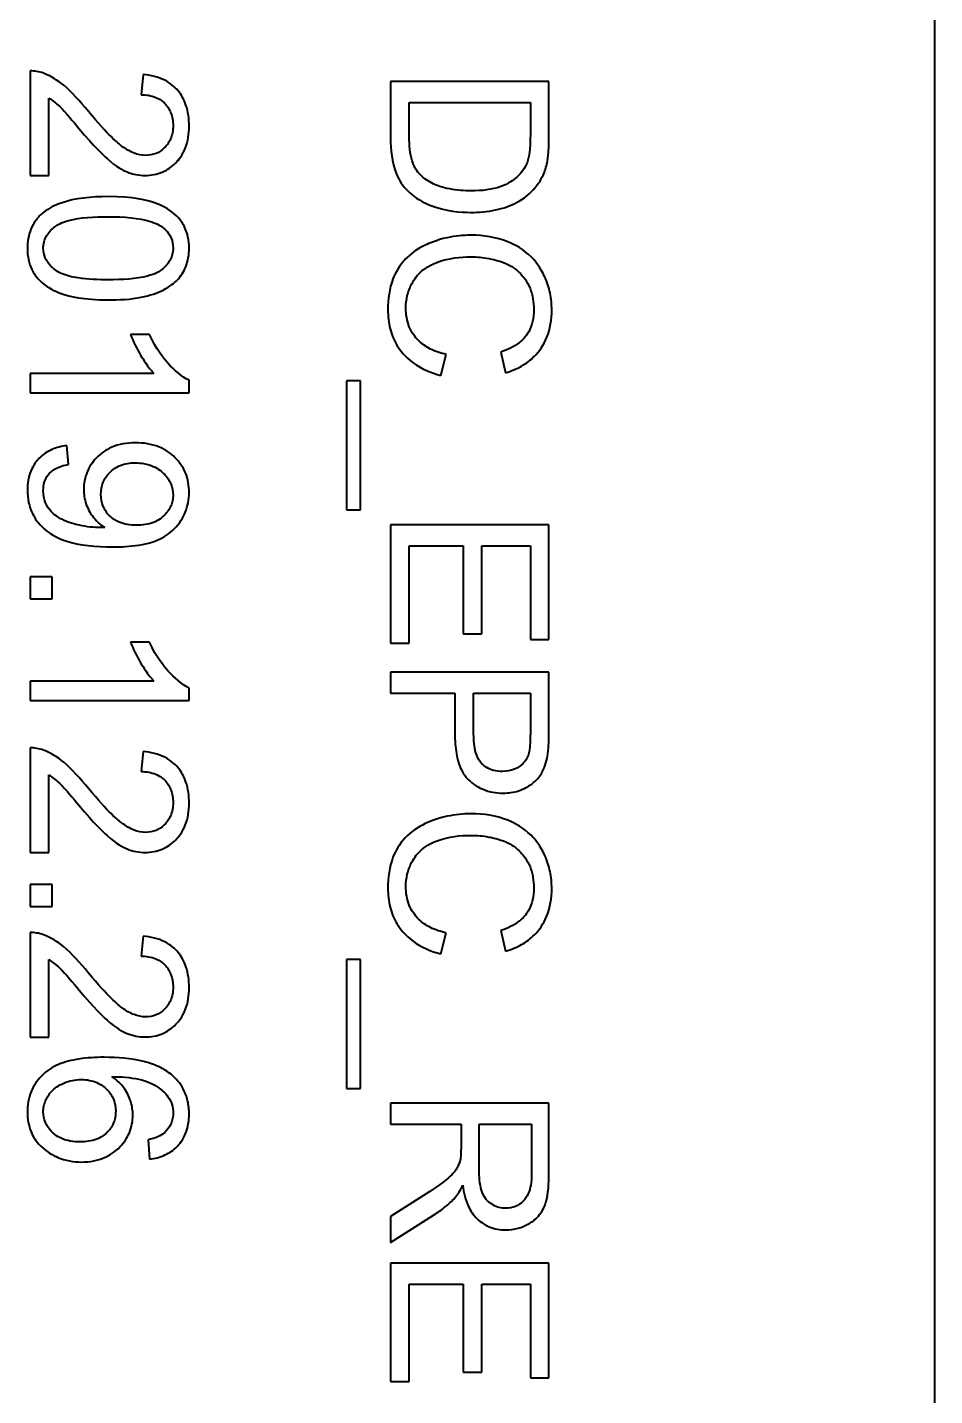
# Model space of a CAD drawing. Header units: millimetres. Extents: x 0 to 5945, y 0 to 4205.
# Drawn here: x 1736.56 to 1744.74, y 250.45 to 262.78 of the extents above; entities that cross this region are included whole.
import ezdxf

# ---------------------------------------------------------------- set-up
doc = ezdxf.new("R2010")
doc.units = ezdxf.units.MM
doc.header["$LTSCALE"] = 5
doc.layers.add('가시적인 것(ISO)', color=3, linetype='Continuous', lineweight=40)

msp = doc.modelspace()

# ---------------------------------------------------------------- linework, layer by layer
at = {"layer": '가시적인 것(ISO)'}
for p, q in [((1744.737, 219.623), (1744.737, 278.623)), ((1736.582, 262.39), (1736.582, 261.446)), ((1737.603, 262.357), (1737.585, 262.176)), ((1741.26, 262.296), (1739.832, 262.296)), ((1739.832, 262.296), (1739.832, 261.78)), ((1741.26, 261.804), (1741.26, 262.296)), ((1736.75, 261.446), (1736.75, 262.146)), ((1740, 261.802), (1740, 262.107)), ((1740, 262.107), (1741.092, 262.107)), ((1741.092, 262.107), (1741.092, 261.806)), ((1736.582, 261.446), (1736.75, 261.446)), ((1737.658, 260.014), (1737.488, 260.014)), ((1740.286, 259.645), (1740.334, 259.835)), ((1740.825, 259.856), (1740.869, 259.669)), ((1737.699, 259.663), (1736.582, 259.663)), ((1736.582, 259.663), (1736.582, 259.488)), ((1738.016, 259.488), (1738.016, 259.601)), ((1739.562, 259.596), (1739.435, 259.596)), ((1739.435, 259.596), (1739.435, 258.433)), ((1739.562, 258.433), (1739.562, 259.596)), ((1736.582, 259.488), (1738.016, 259.488)), ((1736.928, 258.843), (1736.913, 259.012)), ((1739.435, 258.433), (1739.562, 258.433)), ((1741.26, 258.298), (1739.832, 258.298)), ((1739.832, 258.298), (1739.832, 257.231)), ((1741.26, 257.264), (1741.26, 258.298)), ((1740, 257.231), (1740, 258.109)), ((1740, 258.109), (1740.486, 258.109)), ((1740.486, 258.109), (1740.486, 257.317)), ((1740.655, 257.317), (1740.655, 258.109)), ((1740.655, 258.109), (1741.092, 258.109)), ((1741.092, 258.109), (1741.092, 257.264)), ((1736.781, 257.83), (1736.582, 257.83)), ((1736.582, 257.83), (1736.582, 257.631)), ((1736.781, 257.631), (1736.781, 257.83)), ((1736.582, 257.631), (1736.781, 257.631)), ((1740.486, 257.317), (1740.655, 257.317)), ((1737.658, 257.24), (1737.488, 257.24)), ((1739.832, 257.231), (1740, 257.231)), ((1741.092, 257.264), (1741.26, 257.264)), ((1741.26, 256.971), (1739.832, 256.971)), ((1739.832, 256.971), (1739.832, 256.781)), ((1741.26, 256.432), (1741.26, 256.971)), ((1737.699, 256.889), (1736.582, 256.889)), ((1736.582, 256.889), (1736.582, 256.714)), ((1738.016, 256.714), (1738.016, 256.827)), ((1736.582, 256.714), (1738.016, 256.714)), ((1739.832, 256.781), (1740.412, 256.781)), ((1740.412, 256.781), (1740.412, 256.414)), ((1740.581, 256.781), (1741.092, 256.781)), ((1740.581, 256.412), (1740.581, 256.781)), ((1741.092, 256.781), (1741.092, 256.416)), ((1736.582, 256.287), (1736.582, 255.343)), ((1737.603, 256.254), (1737.585, 256.074)), ((1736.75, 255.343), (1736.75, 256.043)), ((1736.582, 255.343), (1736.75, 255.343)), ((1736.582, 255.056), (1736.582, 254.857)), ((1736.781, 255.056), (1736.582, 255.056)), ((1736.781, 254.857), (1736.781, 255.056)), ((1736.582, 254.857), (1736.781, 254.857)), ((1736.582, 254.623), (1736.582, 253.679)), ((1740.286, 254.43), (1740.334, 254.62)), ((1740.825, 254.64), (1740.869, 254.454)), ((1737.603, 254.59), (1737.585, 254.41)), ((1736.75, 253.679), (1736.75, 254.379)), ((1739.435, 254.381), (1739.435, 253.218)), ((1739.562, 254.381), (1739.435, 254.381)), ((1739.562, 253.218), (1739.562, 254.381)), ((1736.582, 253.679), (1736.75, 253.679)), ((1739.435, 253.218), (1739.562, 253.218)), ((1741.26, 253.084), (1739.832, 253.084)), ((1739.832, 253.084), (1739.832, 252.895)), ((1741.26, 252.451), (1741.26, 253.084)), ((1739.832, 252.895), (1740.467, 252.895)), ((1740.467, 252.895), (1740.467, 252.676)), ((1740.63, 252.895), (1741.103, 252.895)), ((1740.63, 252.489), (1740.63, 252.895)), ((1741.103, 252.895), (1741.103, 252.443)), ((1737.646, 252.753), (1737.66, 252.579)), ((1740.129, 252.252), (1739.832, 252.063)), ((1739.832, 251.827), (1740.22, 252.074)), ((1739.832, 252.063), (1739.832, 251.827)), ((1741.26, 251.641), (1739.832, 251.641)), ((1739.832, 251.641), (1739.832, 250.574)), ((1741.26, 250.607), (1741.26, 251.641)), ((1740, 250.574), (1740, 251.452)), ((1740, 251.452), (1740.486, 251.452)), ((1740.486, 251.452), (1740.486, 250.66)), ((1740.655, 250.66), (1740.655, 251.452)), ((1740.655, 251.452), (1741.092, 251.452)), ((1741.092, 251.452), (1741.092, 250.607)), ((1740.486, 250.66), (1740.655, 250.66)), ((1739.832, 250.574), (1740, 250.574)), ((1741.092, 250.607), (1741.26, 250.607))]:
    msp.add_line(p, q, dxfattribs=at)
for points, knots in [([(1736.704, 262.369), (1736.684, 262.377), (1736.664, 262.382), (1736.623, 262.389), (1736.603, 262.39), (1736.582, 262.39)], [-0.01249848, -0.01249848, -0.01249848, -0.01249848, -0.00625176, -0.00625176, 0, 0, 0, 0]), ([(1737.11, 262.024), (1737.034, 262.116), (1736.957, 262.201), (1736.831, 262.306), (1736.77, 262.344), (1736.704, 262.369)], [-0.04932017, -0.04932017, -0.04932017, -0.04932017, -0.02127745, -0.02127745, 0, 0, 0, 0]), ([(1738.016, 261.893), (1738.016, 261.957), (1738.008, 262.022), (1737.971, 262.131), (1737.947, 262.175), (1737.89, 262.242), (1737.853, 262.277), (1737.737, 262.336), (1737.67, 262.351), (1737.603, 262.357)], [-0.09874215, -0.09874215, -0.09874215, -0.09874215, -0.06562318, -0.06562318, -0.03909259, -0.03909259, -0.0201479, -0.0201479, 0, 0, 0, 0]), ([(1736.75, 262.146), (1736.785, 262.125), (1736.817, 262.099), (1736.911, 262.01), (1736.967, 261.938), (1737.025, 261.869)], [-0.03908802, -0.03908802, -0.03908802, -0.03908802, -0.02704027, -0.02704027, 0, 0, 0, 0]), ([(1737.585, 262.176), (1737.629, 262.176), (1737.674, 262.169), (1737.754, 262.136), (1737.78, 262.115), (1737.82, 262.074), (1737.837, 262.047), (1737.865, 261.979), (1737.871, 261.938), (1737.871, 261.897)], [-0.03695144, -0.03695144, -0.03695144, -0.03695144, -0.02930454, -0.02930454, -0.022146, -0.022146, -0.01224421, -0.01224421, 0, 0, 0, 0]), ([(1737.624, 261.629), (1737.588, 261.629), (1737.554, 261.636), (1737.482, 261.664), (1737.446, 261.686), (1737.372, 261.74), (1737.286, 261.811), (1737.11, 262.024)], [-0.2079713, -0.2079713, -0.2079713, -0.2079713, -0.1502648, -0.1502648, -0.0828488, -0.0828488, 0, 0, 0, 0]), ([(1737.619, 261.448), (1737.673, 261.448), (1737.725, 261.457), (1737.821, 261.497), (1737.862, 261.526), (1737.921, 261.587), (1737.956, 261.628), (1738.006, 261.756), (1738.016, 261.825), (1738.016, 261.893)], [-0.1039942, -0.1039942, -0.1039942, -0.1039942, -0.071842, -0.071842, -0.0412315, -0.0412315, -0.0205607, -0.0205607, 0, 0, 0, 0]), ([(1737.871, 261.897), (1737.871, 261.876), (1737.869, 261.854), (1737.862, 261.813), (1737.856, 261.794), (1737.838, 261.754), (1737.822, 261.724), (1737.77, 261.675), (1737.746, 261.658), (1737.688, 261.634), (1737.656, 261.629), (1737.624, 261.629)], [-0.05266389, -0.05266389, -0.05266389, -0.05266389, -0.04157296, -0.04157296, -0.03130496, -0.03130496, -0.01877111, -0.01877111, -0.00979615, -0.00979615, 0, 0, 0, 0]), ([(1737.025, 261.869), (1737.164, 261.705), (1737.236, 261.636), (1737.361, 261.523), (1737.422, 261.494), (1737.509, 261.459), (1737.563, 261.448), (1737.619, 261.448)], [-0.03349016, -0.03349016, -0.03349016, -0.03349016, -0.02807665, -0.02807665, -0.01685798, -0.01685798, 0, 0, 0, 0]), ([(1739.832, 261.78), (1739.832, 261.688), (1739.841, 261.568), (1739.91, 261.402), (1739.942, 261.354), (1740.032, 261.265), (1740.089, 261.22), (1740.329, 261.123), (1740.466, 261.115), (1740.554, 261.115)], [-0.09649249, -0.09649249, -0.09649249, -0.09649249, -0.06290322, -0.06290322, -0.04448878, -0.04448878, -0.02641318, -0.02641318, 0, 0, 0, 0]), ([(1740.101, 261.452), (1740.084, 261.468), (1740.07, 261.487), (1740.042, 261.535), (1740.032, 261.562), (1740.007, 261.639), (1740, 261.718), (1740, 261.802)], [-0.03783457, -0.03783457, -0.03783457, -0.03783457, -0.0324304, -0.0324304, -0.02512378, -0.02512378, 0, 0, 0, 0]), ([(1741.092, 261.806), (1741.092, 261.759), (1741.09, 261.708), (1741.08, 261.626), (1741.073, 261.591), (1741.062, 261.562)], [-0.02163608, -0.02163608, -0.02163608, -0.02163608, -0.00926088, -0.00926088, 0, 0, 0, 0]), ([(1741.24, 261.549), (1741.248, 261.583), (1741.252, 261.622), (1741.259, 261.705), (1741.26, 261.756), (1741.26, 261.804)], [-0.02486577, -0.02486577, -0.02486577, -0.02486577, -0.01438598, -0.01438598, 0, 0, 0, 0]), ([(1741.062, 261.562), (1741.053, 261.538), (1741.04, 261.515), (1741.009, 261.471), (1740.99, 261.451), (1740.938, 261.405), (1740.895, 261.372), (1740.747, 261.319), (1740.652, 261.309), (1740.557, 261.309)], [-0.08442678, -0.08442678, -0.08442678, -0.08442678, -0.0691487, -0.0691487, -0.05299589, -0.05299589, -0.02852396, -0.02852396, 0, 0, 0, 0]), ([(1741.137, 261.34), (1741.162, 261.369), (1741.183, 261.401), (1741.218, 261.471), (1741.231, 261.51), (1741.24, 261.549)], [-0.02360067, -0.02360067, -0.02360067, -0.02360067, -0.012108, -0.012108, 0, 0, 0, 0]), ([(1740.557, 261.309), (1740.494, 261.309), (1740.428, 261.314), (1740.296, 261.339), (1740.249, 261.357), (1740.174, 261.393), (1740.134, 261.419), (1740.101, 261.452)], [-0.03473324, -0.03473324, -0.03473324, -0.03473324, -0.02503556, -0.02503556, -0.01417334, -0.01417334, 0, 0, 0, 0]), ([(1737.286, 261.257), (1737.137, 261.257), (1736.987, 261.243), (1736.806, 261.179), (1736.751, 261.152), (1736.705, 261.116)], [-0.05753035, -0.05753035, -0.05753035, -0.05753035, -0.0178495, -0.0178495, 0, 0, 0, 0]), ([(1738.016, 260.791), (1738.016, 260.826), (1738.013, 260.86), (1737.999, 260.925), (1737.989, 260.955), (1737.963, 261.008), (1737.937, 261.054), (1737.832, 261.146), (1737.77, 261.178), (1737.639, 261.225), (1737.518, 261.257), (1737.286, 261.257)], [-0.384257, -0.384257, -0.384257, -0.384257, -0.2939972, -0.2939972, -0.2109903, -0.2109903, -0.1399526, -0.1399526, -0.0694871, -0.0694871, 0, 0, 0, 0]), ([(1740.554, 261.115), (1740.629, 261.115), (1740.705, 261.121), (1740.849, 261.152), (1740.912, 261.174), (1741.034, 261.238), (1741.09, 261.283), (1741.137, 261.34)], [-0.06122341, -0.06122341, -0.06122341, -0.06122341, -0.04121798, -0.04121798, -0.02208454, -0.02208454, 0, 0, 0, 0]), ([(1736.705, 261.116), (1736.679, 261.095), (1736.656, 261.072), (1736.617, 261.021), (1736.602, 260.994), (1736.567, 260.909), (1736.558, 260.851), (1736.558, 260.791)], [-0.03714286, -0.03714286, -0.03714286, -0.03714286, -0.02737147, -0.02737147, -0.01783945, -0.01783945, 0, 0, 0, 0]), ([(1736.701, 260.791), (1736.701, 260.811), (1736.704, 260.83), (1736.714, 260.868), (1736.721, 260.886), (1736.749, 260.935), (1736.775, 260.962), (1736.827, 261.002), (1736.861, 261.024), (1737.032, 261.069), (1737.163, 261.076), (1737.286, 261.076)], [-0.1304135, -0.1304135, -0.1304135, -0.1304135, -0.1128395, -0.1128395, -0.0955418, -0.0955418, -0.0624777, -0.0624777, -0.0369492, -0.0369492, 0, 0, 0, 0]), ([(1737.286, 261.076), (1737.43, 261.076), (1737.565, 261.065), (1737.702, 261.022), (1737.738, 261.007), (1737.769, 260.986)], [-0.04316634, -0.04316634, -0.04316634, -0.04316634, -0.01110989, -0.01110989, 0, 0, 0, 0]), ([(1737.769, 260.986), (1737.788, 260.973), (1737.805, 260.957), (1737.834, 260.922), (1737.846, 260.904), (1737.866, 260.855), (1737.871, 260.824), (1737.871, 260.793)], [-0.02292194, -0.02292194, -0.02292194, -0.02292194, -0.0159139, -0.0159139, -0.00935362, -0.00935362, 0, 0, 0, 0]), ([(1740.557, 260.909), (1740.485, 260.909), (1740.413, 260.902), (1740.244, 260.865), (1740.175, 260.834), (1740.077, 260.788), (1740.016, 260.746), (1739.91, 260.634), (1739.876, 260.575), (1739.82, 260.428), (1739.808, 260.331), (1739.808, 260.237)], [-0.07865097, -0.07865097, -0.07865097, -0.07865097, -0.07291127, -0.07291127, -0.06491706, -0.06491706, -0.04729386, -0.04729386, -0.0282851, -0.0282851, 0, 0, 0, 0]), ([(1741.285, 260.234), (1741.285, 260.286), (1741.281, 260.337), (1741.26, 260.438), (1741.244, 260.485), (1741.182, 260.625), (1741.131, 260.683), (1741.031, 260.781), (1740.955, 260.823), (1740.784, 260.892), (1740.671, 260.909), (1740.557, 260.909)], [-0.07539131, -0.07539131, -0.07539131, -0.07539131, -0.07027041, -0.07027041, -0.06530625, -0.06530625, -0.05522251, -0.05522251, -0.03414485, -0.03414485, 0, 0, 0, 0]), ([(1736.558, 260.791), (1736.558, 260.757), (1736.561, 260.722), (1736.575, 260.658), (1736.585, 260.628), (1736.61, 260.575), (1736.636, 260.529), (1736.742, 260.437), (1736.804, 260.404), (1736.937, 260.358), (1737.059, 260.326), (1737.286, 260.326)], [-0.3729128, -0.3729128, -0.3729128, -0.3729128, -0.2853084, -0.2853084, -0.2043936, -0.2043936, -0.1355685, -0.1355685, -0.0683259, -0.0683259, 0, 0, 0, 0]), ([(1737.286, 260.507), (1737.199, 260.507), (1737.102, 260.511), (1736.961, 260.532), (1736.907, 260.545), (1736.814, 260.586), (1736.787, 260.612), (1736.746, 260.655), (1736.729, 260.679), (1736.707, 260.733), (1736.701, 260.762), (1736.701, 260.791)], [-0.04826516, -0.04826516, -0.04826516, -0.04826516, -0.03505137, -0.03505137, -0.02666319, -0.02666319, -0.01761873, -0.01761873, -0.00885593, -0.00885593, 0, 0, 0, 0]), ([(1737.871, 260.793), (1737.871, 260.773), (1737.869, 260.753), (1737.859, 260.715), (1737.851, 260.697), (1737.823, 260.648), (1737.797, 260.621), (1737.745, 260.581), (1737.711, 260.559), (1737.541, 260.514), (1737.409, 260.507), (1737.286, 260.507)], [-0.1312299, -0.1312299, -0.1312299, -0.1312299, -0.1133118, -0.1133118, -0.0957136, -0.0957136, -0.062482, -0.062482, -0.0369492, -0.0369492, 0, 0, 0, 0]), ([(1737.286, 260.326), (1737.381, 260.326), (1737.491, 260.331), (1737.663, 260.365), (1737.731, 260.39), (1737.848, 260.448), (1737.885, 260.482), (1737.941, 260.538), (1737.967, 260.579), (1738.007, 260.676), (1738.016, 260.733), (1738.016, 260.791)], [-0.05671733, -0.05671733, -0.05671733, -0.05671733, -0.0481642, -0.0481642, -0.04102039, -0.04102039, -0.03168979, -0.03168979, -0.01731807, -0.01731807, 0, 0, 0, 0]), ([(1739.97, 260.253), (1739.97, 260.291), (1739.974, 260.328), (1739.992, 260.401), (1740.005, 260.435), (1740.048, 260.52), (1740.079, 260.556), (1740.161, 260.627), (1740.216, 260.652), (1740.355, 260.702), (1740.458, 260.714), (1740.558, 260.714)], [-0.06506784, -0.06506784, -0.06506784, -0.06506784, -0.05917876, -0.05917876, -0.05334346, -0.05334346, -0.04431175, -0.04431175, -0.03010712, -0.03010712, 0, 0, 0, 0]), ([(1740.558, 260.714), (1740.612, 260.714), (1740.665, 260.709), (1740.743, 260.694), (1740.811, 260.681), (1740.921, 260.632), (1740.965, 260.602), (1741.032, 260.533), (1741.065, 260.491), (1741.114, 260.37), (1741.123, 260.304), (1741.123, 260.238)], [-0.1551779, -0.1551779, -0.1551779, -0.1551779, -0.0931336, -0.0931336, -0.0633339, -0.0633339, -0.0389721, -0.0389721, -0.0198886, -0.0198886, 0, 0, 0, 0]), ([(1739.808, 260.237), (1739.808, 260.179), (1739.814, 260.122), (1739.842, 260.014), (1739.862, 259.964), (1739.915, 259.875), (1739.959, 259.815), (1740.109, 259.704), (1740.196, 259.669), (1740.286, 259.645)], [-0.1190417, -0.1190417, -0.1190417, -0.1190417, -0.0864804, -0.0864804, -0.0560355, -0.0560355, -0.0278205, -0.0278205, 0, 0, 0, 0]), ([(1740.334, 259.835), (1740.285, 259.846), (1740.236, 259.861), (1740.152, 259.903), (1740.116, 259.928), (1740.052, 259.991), (1740.022, 260.033), (1739.979, 260.138), (1739.97, 260.195), (1739.97, 260.253)], [-0.0687943, -0.0687943, -0.0687943, -0.0687943, -0.05035948, -0.05035948, -0.03404682, -0.03404682, -0.01749386, -0.01749386, 0, 0, 0, 0]), ([(1741.123, 260.238), (1741.123, 260.202), (1741.12, 260.165), (1741.104, 260.098), (1741.093, 260.067), (1741.053, 259.995), (1741.023, 259.964), (1740.944, 259.902), (1740.885, 259.875), (1740.825, 259.856)], [-0.045043, -0.045043, -0.045043, -0.045043, -0.03709815, -0.03709815, -0.02986549, -0.02986549, -0.01883043, -0.01883043, 0, 0, 0, 0]), ([(1740.869, 259.669), (1740.92, 259.684), (1740.968, 259.704), (1741.056, 259.754), (1741.094, 259.783), (1741.169, 259.859), (1741.211, 259.914), (1741.273, 260.066), (1741.285, 260.15), (1741.285, 260.234)], [-0.09265848, -0.09265848, -0.09265848, -0.09265848, -0.07036995, -0.07036995, -0.04944545, -0.04944545, -0.02517352, -0.02517352, 0, 0, 0, 0]), ([(1737.488, 260.014), (1737.511, 259.951), (1737.545, 259.886), (1737.599, 259.794), (1737.643, 259.722), (1737.699, 259.663)], [-0.06474582, -0.06474582, -0.06474582, -0.06474582, -0.02451396, -0.02451396, 0, 0, 0, 0]), ([(1738.016, 259.601), (1737.947, 259.635), (1737.882, 259.692), (1737.788, 259.797), (1737.72, 259.879), (1737.658, 260.014)], [-0.1147142, -0.1147142, -0.1147142, -0.1147142, -0.0445643, -0.0445643, 0, 0, 0, 0]), ([(1737.533, 259.038), (1737.495, 259.038), (1737.457, 259.035), (1737.385, 259.021), (1737.351, 259.011), (1737.266, 258.974), (1737.22, 258.942), (1737.145, 258.864), (1737.116, 258.822), (1737.076, 258.724), (1737.066, 258.671), (1737.066, 258.615)], [-0.07104169, -0.07104169, -0.07104169, -0.07104169, -0.05961213, -0.05961213, -0.04909014, -0.04909014, -0.03189845, -0.03189845, -0.01656505, -0.01656505, 0, 0, 0, 0]), ([(1738.016, 258.589), (1738.016, 258.65), (1738.006, 258.71), (1737.961, 258.819), (1737.929, 258.865), (1737.859, 258.934), (1737.813, 258.972), (1737.677, 259.027), (1737.606, 259.038), (1737.533, 259.038)], [-0.1065506, -0.1065506, -0.1065506, -0.1065506, -0.0741601, -0.0741601, -0.0438699, -0.0438699, -0.0216327, -0.0216327, 0, 0, 0, 0]), ([(1736.913, 259.012), (1736.867, 259.006), (1736.821, 258.995), (1736.736, 258.958), (1736.698, 258.932), (1736.639, 258.872), (1736.61, 258.835), (1736.566, 258.728), (1736.558, 258.67), (1736.558, 258.611)], [-0.07578012, -0.07578012, -0.07578012, -0.07578012, -0.05514358, -0.05514358, -0.03450606, -0.03450606, -0.01760412, -0.01760412, 0, 0, 0, 0]), ([(1736.701, 258.607), (1736.701, 258.633), (1736.705, 258.659), (1736.72, 258.708), (1736.73, 258.729), (1736.76, 258.768), (1736.779, 258.786), (1736.844, 258.823), (1736.887, 258.835), (1736.928, 258.843)], [-0.04168469, -0.04168469, -0.04168469, -0.04168469, -0.03153478, -0.03153478, -0.02211902, -0.02211902, -0.01263677, -0.01263677, 0, 0, 0, 0]), ([(1737.221, 258.572), (1737.221, 258.61), (1737.227, 258.647), (1737.256, 258.716), (1737.276, 258.746), (1737.323, 258.792), (1737.353, 258.816), (1737.437, 258.85), (1737.483, 258.857), (1737.528, 258.857)], [-0.06139939, -0.06139939, -0.06139939, -0.06139939, -0.04387493, -0.04387493, -0.02724004, -0.02724004, -0.01363882, -0.01363882, 0, 0, 0, 0]), ([(1737.528, 258.857), (1737.557, 258.857), (1737.587, 258.855), (1737.642, 258.844), (1737.668, 258.836), (1737.737, 258.805), (1737.771, 258.778), (1737.819, 258.727), (1737.838, 258.699), (1737.865, 258.635), (1737.871, 258.602), (1737.871, 258.567)], [-0.04392113, -0.04392113, -0.04392113, -0.04392113, -0.03745932, -0.03745932, -0.03151323, -0.03151323, -0.02059868, -0.02059868, -0.01038436, -0.01038436, 0, 0, 0, 0]), ([(1736.558, 258.611), (1736.558, 258.574), (1736.561, 258.537), (1736.577, 258.466), (1736.588, 258.433), (1736.624, 258.358), (1736.657, 258.308), (1736.775, 258.204), (1736.849, 258.172), (1737.026, 258.112), (1737.178, 258.099), (1737.325, 258.099)], [-0.1057818, -0.1057818, -0.1057818, -0.1057818, -0.0930813, -0.0930813, -0.080998, -0.080998, -0.0645839, -0.0645839, -0.0443568, -0.0443568, 0, 0, 0, 0]), ([(1737.22, 258.273), (1737.155, 258.273), (1737.091, 258.28), (1736.99, 258.302), (1736.925, 258.319), (1736.84, 258.362), (1736.805, 258.383), (1736.757, 258.435), (1736.736, 258.462), (1736.707, 258.532), (1736.701, 258.569), (1736.701, 258.607)], [-0.1650152, -0.1650152, -0.1650152, -0.1650152, -0.0898855, -0.0898855, -0.0447233, -0.0447233, -0.0227416, -0.0227416, -0.0112458, -0.0112458, 0, 0, 0, 0]), ([(1737.066, 258.615), (1737.066, 258.573), (1737.073, 258.531), (1737.101, 258.443), (1737.124, 258.406), (1737.174, 258.337), (1737.211, 258.302), (1737.255, 258.274)], [-0.03390298, -0.03390298, -0.03390298, -0.03390298, -0.02546652, -0.02546652, -0.01556005, -0.01556005, 0, 0, 0, 0]), ([(1737.542, 258.294), (1737.514, 258.294), (1737.485, 258.296), (1737.433, 258.306), (1737.408, 258.313), (1737.356, 258.335), (1737.324, 258.353), (1737.272, 258.407), (1737.254, 258.434), (1737.227, 258.499), (1737.221, 258.535), (1737.221, 258.572)], [-0.05563799, -0.05563799, -0.05563799, -0.05563799, -0.04407928, -0.04407928, -0.03370269, -0.03370269, -0.02093297, -0.02093297, -0.01107875, -0.01107875, 0, 0, 0, 0]), ([(1737.325, 258.099), (1737.403, 258.099), (1737.485, 258.103), (1737.654, 258.129), (1737.706, 258.15), (1737.788, 258.186), (1737.839, 258.219), (1737.933, 258.313), (1737.963, 258.368), (1738.005, 258.467), (1738.016, 258.527), (1738.016, 258.589)], [-0.05344818, -0.05344818, -0.05344818, -0.05344818, -0.04882285, -0.04882285, -0.04326219, -0.04326219, -0.0321241, -0.0321241, -0.01863445, -0.01863445, 0, 0, 0, 0]), ([(1737.871, 258.567), (1737.871, 258.55), (1737.869, 258.533), (1737.863, 258.499), (1737.858, 258.483), (1737.837, 258.436), (1737.817, 258.408), (1737.769, 258.361), (1737.738, 258.337), (1737.646, 258.301), (1737.594, 258.294), (1737.542, 258.294)], [-0.06032821, -0.06032821, -0.06032821, -0.06032821, -0.05263595, -0.05263595, -0.04518383, -0.04518383, -0.0296485, -0.0296485, -0.01555158, -0.01555158, 0, 0, 0, 0]), ([(1737.255, 258.274), (1737.248, 258.274), (1737.241, 258.274), (1737.23, 258.273), (1737.224, 258.273), (1737.22, 258.273)], [-0.003352568, -0.003352568, -0.003352568, -0.003352568, -0.001325045, -0.001325045, 0, 0, 0, 0]), ([(1737.488, 257.24), (1737.511, 257.177), (1737.545, 257.113), (1737.599, 257.02), (1737.643, 256.949), (1737.699, 256.889)], [-0.06474582, -0.06474582, -0.06474582, -0.06474582, -0.02451396, -0.02451396, 0, 0, 0, 0]), ([(1738.016, 256.827), (1737.947, 256.861), (1737.882, 256.919), (1737.788, 257.024), (1737.72, 257.105), (1737.658, 257.24)], [-0.1147142, -0.1147142, -0.1147142, -0.1147142, -0.0445643, -0.0445643, 0, 0, 0, 0]), ([(1740.412, 256.414), (1740.412, 256.355), (1740.416, 256.293), (1740.434, 256.187), (1740.447, 256.139), (1740.484, 256.061), (1740.504, 256.03), (1740.547, 255.987), (1740.593, 255.944), (1740.723, 255.89), (1740.784, 255.88), (1740.847, 255.88)], [-0.1908288, -0.1908288, -0.1908288, -0.1908288, -0.1298077, -0.1298077, -0.080559, -0.080559, -0.0424546, -0.0424546, -0.0186855, -0.0186855, 0, 0, 0, 0]), ([(1740.841, 256.075), (1740.814, 256.075), (1740.787, 256.077), (1740.737, 256.09), (1740.715, 256.1), (1740.669, 256.129), (1740.653, 256.146), (1740.624, 256.183), (1740.61, 256.213), (1740.585, 256.296), (1740.581, 256.357), (1740.581, 256.412)], [-0.03802346, -0.03802346, -0.03802346, -0.03802346, -0.03403716, -0.03403716, -0.03044185, -0.03044185, -0.02606481, -0.02606481, -0.01653682, -0.01653682, 0, 0, 0, 0]), ([(1741.092, 256.416), (1741.092, 256.381), (1741.091, 256.342), (1741.087, 256.284), (1741.084, 256.258), (1741.079, 256.239)], [-0.01456943, -0.01456943, -0.01456943, -0.01456943, -0.00589346, -0.00589346, 0, 0, 0, 0]), ([(1741.246, 256.214), (1741.252, 256.243), (1741.255, 256.277), (1741.26, 256.347), (1741.26, 256.391), (1741.26, 256.432)], [-0.02117388, -0.02117388, -0.02117388, -0.02117388, -0.01229519, -0.01229519, 0, 0, 0, 0]), ([(1736.704, 256.266), (1736.684, 256.274), (1736.664, 256.279), (1736.623, 256.286), (1736.603, 256.288), (1736.582, 256.287)], [-0.01249848, -0.01249848, -0.01249848, -0.01249848, -0.00625176, -0.00625176, 0, 0, 0, 0]), ([(1737.11, 255.921), (1737.034, 256.013), (1736.957, 256.098), (1736.831, 256.203), (1736.77, 256.242), (1736.704, 256.266)], [-0.04932017, -0.04932017, -0.04932017, -0.04932017, -0.02127745, -0.02127745, 0, 0, 0, 0]), ([(1738.016, 255.79), (1738.016, 255.854), (1738.008, 255.919), (1737.971, 256.028), (1737.947, 256.072), (1737.89, 256.139), (1737.853, 256.174), (1737.737, 256.233), (1737.67, 256.248), (1737.603, 256.254)], [-0.09874215, -0.09874215, -0.09874215, -0.09874215, -0.06562318, -0.06562318, -0.03909259, -0.03909259, -0.0201479, -0.0201479, 0, 0, 0, 0]), ([(1741.079, 256.239), (1741.074, 256.221), (1741.067, 256.204), (1741.049, 256.172), (1741.038, 256.158), (1741.013, 256.133), (1740.988, 256.111), (1740.914, 256.08), (1740.878, 256.075), (1740.841, 256.075)], [-0.05165265, -0.05165265, -0.05165265, -0.05165265, -0.03766251, -0.03766251, -0.02385969, -0.02385969, -0.01104429, -0.01104429, 0, 0, 0, 0]), ([(1740.847, 255.88), (1740.894, 255.88), (1740.941, 255.886), (1741.037, 255.917), (1741.078, 255.941), (1741.149, 255.994), (1741.175, 256.028), (1741.221, 256.105), (1741.237, 256.159), (1741.246, 256.214)], [-0.03899686, -0.03899686, -0.03899686, -0.03899686, -0.03327601, -0.03327601, -0.02682703, -0.02682703, -0.01670913, -0.01670913, 0, 0, 0, 0]), ([(1737.585, 256.074), (1737.629, 256.073), (1737.674, 256.067), (1737.754, 256.033), (1737.78, 256.012), (1737.82, 255.972), (1737.837, 255.945), (1737.865, 255.876), (1737.871, 255.836), (1737.871, 255.795)], [-0.03695144, -0.03695144, -0.03695144, -0.03695144, -0.02930454, -0.02930454, -0.022146, -0.022146, -0.01224421, -0.01224421, 0, 0, 0, 0]), ([(1736.75, 256.043), (1736.785, 256.022), (1736.817, 255.997), (1736.911, 255.907), (1736.967, 255.836), (1737.025, 255.767)], [-0.03908802, -0.03908802, -0.03908802, -0.03908802, -0.02704027, -0.02704027, 0, 0, 0, 0]), ([(1737.624, 255.526), (1737.588, 255.526), (1737.554, 255.533), (1737.482, 255.561), (1737.446, 255.583), (1737.372, 255.638), (1737.286, 255.708), (1737.11, 255.921)], [-0.2079713, -0.2079713, -0.2079713, -0.2079713, -0.1502648, -0.1502648, -0.0828488, -0.0828488, 0, 0, 0, 0]), ([(1737.025, 255.767), (1737.164, 255.602), (1737.236, 255.533), (1737.361, 255.421), (1737.422, 255.391), (1737.509, 255.356), (1737.563, 255.345), (1737.619, 255.345)], [-0.03349016, -0.03349016, -0.03349016, -0.03349016, -0.02807665, -0.02807665, -0.01685798, -0.01685798, 0, 0, 0, 0]), ([(1737.619, 255.345), (1737.673, 255.345), (1737.725, 255.354), (1737.821, 255.395), (1737.862, 255.423), (1737.921, 255.484), (1737.956, 255.525), (1738.006, 255.653), (1738.016, 255.722), (1738.016, 255.79)], [-0.1039942, -0.1039942, -0.1039942, -0.1039942, -0.071842, -0.071842, -0.0412315, -0.0412315, -0.0205607, -0.0205607, 0, 0, 0, 0]), ([(1737.871, 255.795), (1737.871, 255.773), (1737.869, 255.752), (1737.862, 255.711), (1737.856, 255.692), (1737.838, 255.651), (1737.822, 255.622), (1737.77, 255.572), (1737.746, 255.555), (1737.688, 255.531), (1737.656, 255.526), (1737.624, 255.526)], [-0.05266389, -0.05266389, -0.05266389, -0.05266389, -0.04157296, -0.04157296, -0.03130496, -0.03130496, -0.01877111, -0.01877111, -0.00979615, -0.00979615, 0, 0, 0, 0]), ([(1740.557, 255.694), (1740.485, 255.694), (1740.413, 255.686), (1740.244, 255.65), (1740.175, 255.619), (1740.077, 255.572), (1740.016, 255.531), (1739.91, 255.419), (1739.876, 255.36), (1739.82, 255.213), (1739.808, 255.116), (1739.808, 255.022)], [-0.07865097, -0.07865097, -0.07865097, -0.07865097, -0.07291127, -0.07291127, -0.06491706, -0.06491706, -0.04729386, -0.04729386, -0.0282851, -0.0282851, 0, 0, 0, 0]), ([(1741.285, 255.018), (1741.285, 255.07), (1741.281, 255.122), (1741.26, 255.222), (1741.244, 255.27), (1741.182, 255.41), (1741.131, 255.467), (1741.031, 255.566), (1740.955, 255.608), (1740.784, 255.677), (1740.671, 255.694), (1740.557, 255.694)], [-0.07539131, -0.07539131, -0.07539131, -0.07539131, -0.07027041, -0.07027041, -0.06530625, -0.06530625, -0.05522251, -0.05522251, -0.03414485, -0.03414485, 0, 0, 0, 0]), ([(1739.97, 255.038), (1739.97, 255.076), (1739.974, 255.113), (1739.992, 255.185), (1740.005, 255.22), (1740.048, 255.304), (1740.079, 255.34), (1740.161, 255.412), (1740.216, 255.437), (1740.355, 255.486), (1740.458, 255.499), (1740.558, 255.499)], [-0.06506784, -0.06506784, -0.06506784, -0.06506784, -0.05917876, -0.05917876, -0.05334346, -0.05334346, -0.04431175, -0.04431175, -0.03010712, -0.03010712, 0, 0, 0, 0]), ([(1740.558, 255.499), (1740.612, 255.499), (1740.665, 255.494), (1740.743, 255.479), (1740.811, 255.466), (1740.921, 255.417), (1740.965, 255.387), (1741.032, 255.318), (1741.065, 255.276), (1741.114, 255.155), (1741.123, 255.089), (1741.123, 255.023)], [-0.1551779, -0.1551779, -0.1551779, -0.1551779, -0.0931336, -0.0931336, -0.0633339, -0.0633339, -0.0389721, -0.0389721, -0.0198886, -0.0198886, 0, 0, 0, 0]), ([(1739.808, 255.022), (1739.808, 254.964), (1739.814, 254.906), (1739.842, 254.798), (1739.862, 254.749), (1739.915, 254.66), (1739.959, 254.6), (1740.109, 254.489), (1740.196, 254.453), (1740.286, 254.43)], [-0.1190417, -0.1190417, -0.1190417, -0.1190417, -0.0864804, -0.0864804, -0.0560355, -0.0560355, -0.0278205, -0.0278205, 0, 0, 0, 0]), ([(1740.334, 254.62), (1740.285, 254.63), (1740.236, 254.646), (1740.152, 254.688), (1740.116, 254.713), (1740.052, 254.776), (1740.022, 254.817), (1739.979, 254.922), (1739.97, 254.98), (1739.97, 255.038)], [-0.0687943, -0.0687943, -0.0687943, -0.0687943, -0.05035948, -0.05035948, -0.03404682, -0.03404682, -0.01749386, -0.01749386, 0, 0, 0, 0]), ([(1741.123, 255.023), (1741.123, 254.987), (1741.12, 254.95), (1741.104, 254.883), (1741.093, 254.852), (1741.053, 254.78), (1741.023, 254.749), (1740.944, 254.687), (1740.885, 254.66), (1740.825, 254.64)], [-0.045043, -0.045043, -0.045043, -0.045043, -0.03709815, -0.03709815, -0.02986549, -0.02986549, -0.01883043, -0.01883043, 0, 0, 0, 0]), ([(1740.869, 254.454), (1740.92, 254.469), (1740.968, 254.489), (1741.056, 254.539), (1741.094, 254.568), (1741.169, 254.643), (1741.211, 254.698), (1741.273, 254.851), (1741.285, 254.934), (1741.285, 255.018)], [-0.09265848, -0.09265848, -0.09265848, -0.09265848, -0.07036995, -0.07036995, -0.04944545, -0.04944545, -0.02517352, -0.02517352, 0, 0, 0, 0]), ([(1736.704, 254.602), (1736.684, 254.61), (1736.664, 254.615), (1736.623, 254.622), (1736.603, 254.624), (1736.582, 254.623)], [-0.01249848, -0.01249848, -0.01249848, -0.01249848, -0.00625176, -0.00625176, 0, 0, 0, 0]), ([(1737.11, 254.257), (1737.034, 254.349), (1736.957, 254.434), (1736.831, 254.539), (1736.77, 254.578), (1736.704, 254.602)], [-0.04932017, -0.04932017, -0.04932017, -0.04932017, -0.02127745, -0.02127745, 0, 0, 0, 0]), ([(1738.016, 254.126), (1738.016, 254.19), (1738.008, 254.255), (1737.971, 254.364), (1737.947, 254.408), (1737.89, 254.475), (1737.853, 254.51), (1737.737, 254.569), (1737.67, 254.584), (1737.603, 254.59)], [-0.09874215, -0.09874215, -0.09874215, -0.09874215, -0.06562318, -0.06562318, -0.03909259, -0.03909259, -0.0201479, -0.0201479, 0, 0, 0, 0]), ([(1736.75, 254.379), (1736.785, 254.358), (1736.817, 254.333), (1736.911, 254.243), (1736.967, 254.172), (1737.025, 254.103)], [-0.03908802, -0.03908802, -0.03908802, -0.03908802, -0.02704027, -0.02704027, 0, 0, 0, 0]), ([(1737.585, 254.41), (1737.629, 254.409), (1737.674, 254.403), (1737.754, 254.37), (1737.78, 254.348), (1737.82, 254.308), (1737.837, 254.281), (1737.865, 254.212), (1737.871, 254.172), (1737.871, 254.131)], [-0.03695144, -0.03695144, -0.03695144, -0.03695144, -0.02930454, -0.02930454, -0.022146, -0.022146, -0.01224421, -0.01224421, 0, 0, 0, 0]), ([(1737.624, 253.862), (1737.588, 253.862), (1737.554, 253.87), (1737.482, 253.897), (1737.446, 253.919), (1737.372, 253.974), (1737.286, 254.044), (1737.11, 254.257)], [-0.2079713, -0.2079713, -0.2079713, -0.2079713, -0.1502648, -0.1502648, -0.0828488, -0.0828488, 0, 0, 0, 0]), ([(1737.025, 254.103), (1737.164, 253.938), (1737.236, 253.869), (1737.361, 253.757), (1737.422, 253.727), (1737.509, 253.692), (1737.563, 253.681), (1737.619, 253.681)], [-0.03349016, -0.03349016, -0.03349016, -0.03349016, -0.02807665, -0.02807665, -0.01685798, -0.01685798, 0, 0, 0, 0]), ([(1737.619, 253.681), (1737.673, 253.681), (1737.725, 253.69), (1737.821, 253.731), (1737.862, 253.76), (1737.921, 253.82), (1737.956, 253.861), (1738.006, 253.989), (1738.016, 254.058), (1738.016, 254.126)], [-0.1039942, -0.1039942, -0.1039942, -0.1039942, -0.071842, -0.071842, -0.0412315, -0.0412315, -0.0205607, -0.0205607, 0, 0, 0, 0]), ([(1737.871, 254.131), (1737.871, 254.109), (1737.869, 254.088), (1737.862, 254.047), (1737.856, 254.028), (1737.838, 253.987), (1737.822, 253.958), (1737.77, 253.908), (1737.746, 253.891), (1737.688, 253.867), (1737.656, 253.862), (1737.624, 253.862)], [-0.05266389, -0.05266389, -0.05266389, -0.05266389, -0.04157296, -0.04157296, -0.03130496, -0.03130496, -0.01877111, -0.01877111, -0.00979615, -0.00979615, 0, 0, 0, 0]), ([(1737.25, 253.498), (1737.174, 253.498), (1737.095, 253.494), (1736.958, 253.472), (1736.895, 253.456), (1736.785, 253.41), (1736.734, 253.379), (1736.646, 253.288), (1736.614, 253.242), (1736.568, 253.129), (1736.558, 253.066), (1736.558, 253.002)], [-0.1077495, -0.1077495, -0.1077495, -0.1077495, -0.0799373, -0.0799373, -0.0573334, -0.0573334, -0.0364549, -0.0364549, -0.0193438, -0.0193438, 0, 0, 0, 0]), ([(1737.853, 253.345), (1737.819, 253.372), (1737.783, 253.394), (1737.701, 253.432), (1737.654, 253.448), (1737.494, 253.489), (1737.368, 253.498), (1737.25, 253.498)], [-0.062431, -0.062431, -0.062431, -0.062431, -0.04966923, -0.04966923, -0.03525812, -0.03525812, 0, 0, 0, 0]), ([(1736.701, 253.006), (1736.701, 253.024), (1736.703, 253.042), (1736.711, 253.077), (1736.716, 253.094), (1736.734, 253.135), (1736.752, 253.167), (1736.804, 253.219), (1736.836, 253.244), (1736.937, 253.286), (1736.99, 253.297), (1737.045, 253.297)], [-0.08528406, -0.08528406, -0.08528406, -0.08528406, -0.07017223, -0.07017223, -0.05495492, -0.05495492, -0.03278696, -0.03278696, -0.01647504, -0.01647504, 0, 0, 0, 0]), ([(1737.045, 253.297), (1737.069, 253.297), (1737.094, 253.295), (1737.141, 253.286), (1737.163, 253.279), (1737.223, 253.253), (1737.253, 253.23), (1737.301, 253.181), (1737.32, 253.152), (1737.347, 253.086), (1737.354, 253.05), (1737.354, 253.012)], [-0.04322652, -0.04322652, -0.04322652, -0.04322652, -0.03726875, -0.03726875, -0.03175814, -0.03175814, -0.02158653, -0.02158653, -0.01118537, -0.01118537, 0, 0, 0, 0]), ([(1737.508, 252.977), (1737.508, 253.018), (1737.503, 253.058), (1737.481, 253.127), (1737.465, 253.169), (1737.405, 253.256), (1737.365, 253.293), (1737.318, 253.324)], [-0.05160991, -0.05160991, -0.05160991, -0.05160991, -0.03182112, -0.03182112, -0.01671375, -0.01671375, 0, 0, 0, 0]), ([(1737.318, 253.324), (1737.397, 253.323), (1737.485, 253.317), (1737.641, 253.283), (1737.691, 253.258), (1737.769, 253.206), (1737.8, 253.178), (1737.825, 253.143)], [-0.04271755, -0.04271755, -0.04271755, -0.04271755, -0.02790906, -0.02790906, -0.01283858, -0.01283858, 0, 0, 0, 0]), ([(1738.016, 252.985), (1738.016, 253.026), (1738.012, 253.067), (1737.994, 253.144), (1737.981, 253.179), (1737.935, 253.264), (1737.898, 253.308), (1737.853, 253.345)], [-0.04118886, -0.04118886, -0.04118886, -0.04118886, -0.02892689, -0.02892689, -0.01748712, -0.01748712, 0, 0, 0, 0]), ([(1737.825, 253.143), (1737.841, 253.122), (1737.853, 253.1), (1737.869, 253.049), (1737.872, 253.023), (1737.872, 252.996)], [-0.01581939, -0.01581939, -0.01581939, -0.01581939, -0.00803211, -0.00803211, 0, 0, 0, 0]), ([(1736.558, 253.002), (1736.558, 252.942), (1736.568, 252.883), (1736.607, 252.788), (1736.634, 252.741), (1736.733, 252.642), (1736.794, 252.612), (1736.9, 252.567), (1736.972, 252.554), (1737.046, 252.554)], [-0.05881875, -0.05881875, -0.05881875, -0.05881875, -0.04465683, -0.04465683, -0.03461389, -0.03461389, -0.02220637, -0.02220637, 0, 0, 0, 0]), ([(1737.035, 252.735), (1737.005, 252.735), (1736.974, 252.737), (1736.918, 252.748), (1736.892, 252.755), (1736.821, 252.786), (1736.791, 252.813), (1736.75, 252.856), (1736.732, 252.882), (1736.707, 252.941), (1736.701, 252.973), (1736.701, 253.006)], [-0.0376062, -0.0376062, -0.0376062, -0.0376062, -0.03248926, -0.03248926, -0.02788488, -0.02788488, -0.01929794, -0.01929794, -0.00982932, -0.00982932, 0, 0, 0, 0]), ([(1737.354, 253.012), (1737.354, 252.993), (1737.352, 252.974), (1737.345, 252.937), (1737.34, 252.919), (1737.319, 252.871), (1737.299, 252.843), (1737.255, 252.8), (1737.226, 252.777), (1737.136, 252.742), (1737.085, 252.735), (1737.035, 252.735)], [-0.06569035, -0.06569035, -0.06569035, -0.06569035, -0.05587496, -0.05587496, -0.04657139, -0.04657139, -0.02906437, -0.02906437, -0.01504217, -0.01504217, 0, 0, 0, 0]), ([(1737.872, 252.996), (1737.872, 252.979), (1737.871, 252.962), (1737.864, 252.929), (1737.859, 252.913), (1737.839, 252.868), (1737.82, 252.842), (1737.797, 252.82)], [-0.01987769, -0.01987769, -0.01987769, -0.01987769, -0.01470647, -0.01470647, -0.00975108, -0.00975108, 0, 0, 0, 0]), ([(1737.046, 252.554), (1737.083, 252.554), (1737.12, 252.557), (1737.19, 252.571), (1737.223, 252.58), (1737.293, 252.611), (1737.344, 252.64), (1737.43, 252.73), (1737.458, 252.771), (1737.499, 252.869), (1737.508, 252.922), (1737.508, 252.977)], [-0.09069207, -0.09069207, -0.09069207, -0.09069207, -0.07149185, -0.07149185, -0.05365746, -0.05365746, -0.03174648, -0.03174648, -0.01635525, -0.01635525, 0, 0, 0, 0]), ([(1737.66, 252.579), (1737.707, 252.585), (1737.754, 252.597), (1737.838, 252.636), (1737.874, 252.66), (1737.929, 252.715), (1737.961, 252.753), (1738.007, 252.867), (1738.016, 252.926), (1738.016, 252.985)], [-0.08981714, -0.08981714, -0.08981714, -0.08981714, -0.06223767, -0.06223767, -0.03676875, -0.03676875, -0.01781584, -0.01781584, 0, 0, 0, 0]), ([(1737.797, 252.82), (1737.779, 252.804), (1737.757, 252.791), (1737.707, 252.769), (1737.676, 252.76), (1737.646, 252.753)], [-0.01641824, -0.01641824, -0.01641824, -0.01641824, -0.00924956, -0.00924956, 0, 0, 0, 0]), ([(1740.467, 252.676), (1740.467, 252.656), (1740.466, 252.633), (1740.464, 252.6), (1740.463, 252.584), (1740.46, 252.57)], [-0.0101998, -0.0101998, -0.0101998, -0.0101998, -0.00404307, -0.00404307, 0, 0, 0, 0]), ([(1740.46, 252.57), (1740.454, 252.548), (1740.445, 252.526), (1740.419, 252.478), (1740.403, 252.459), (1740.352, 252.407), (1740.292, 252.358), (1740.129, 252.252)], [-0.1214387, -0.1214387, -0.1214387, -0.1214387, -0.09433, -0.09433, -0.0583438, -0.0583438, 0, 0, 0, 0]), ([(1740.871, 252.137), (1740.851, 252.137), (1740.831, 252.139), (1740.792, 252.149), (1740.774, 252.157), (1740.727, 252.183), (1740.708, 252.201), (1740.671, 252.247), (1740.659, 252.278), (1740.635, 252.355), (1740.63, 252.423), (1740.63, 252.489)], [-0.03833113, -0.03833113, -0.03833113, -0.03833113, -0.03554174, -0.03554174, -0.03274071, -0.03274071, -0.0280567, -0.0280567, -0.01967409, -0.01967409, 0, 0, 0, 0]), ([(1740.871, 251.942), (1740.908, 251.942), (1740.945, 251.947), (1741.017, 251.966), (1741.051, 251.981), (1741.11, 252.016), (1741.145, 252.041), (1741.208, 252.12), (1741.224, 252.161), (1741.254, 252.269), (1741.26, 252.361), (1741.26, 252.451)], [-0.07863343, -0.07863343, -0.07863343, -0.07863343, -0.06453849, -0.06453849, -0.0506606, -0.0506606, -0.03891838, -0.03891838, -0.02673723, -0.02673723, 0, 0, 0, 0]), ([(1741.103, 252.443), (1741.103, 252.411), (1741.101, 252.378), (1741.091, 252.32), (1741.084, 252.294), (1741.061, 252.241), (1741.046, 252.218), (1741.006, 252.179), (1740.984, 252.164), (1740.93, 252.142), (1740.901, 252.137), (1740.871, 252.137)], [-0.04241391, -0.04241391, -0.04241391, -0.04241391, -0.0334335, -0.0334335, -0.02593045, -0.02593045, -0.01720705, -0.01720705, -0.00908779, -0.00908779, 0, 0, 0, 0]), ([(1740.411, 252.231), (1740.424, 252.245), (1740.436, 252.262), (1740.459, 252.299), (1740.471, 252.322), (1740.482, 252.344)], [-0.01319306, -0.01319306, -0.01319306, -0.01319306, -0.00734904, -0.00734904, 0, 0, 0, 0]), ([(1740.482, 252.344), (1740.491, 252.278), (1740.507, 252.211), (1740.554, 252.112), (1740.579, 252.075), (1740.631, 252.024), (1740.667, 251.993), (1740.769, 251.95), (1740.819, 251.942), (1740.871, 251.942)], [-0.1020521, -0.1020521, -0.1020521, -0.1020521, -0.0607554, -0.0607554, -0.0332201, -0.0332201, -0.0153342, -0.0153342, 0, 0, 0, 0]), ([(1740.22, 252.074), (1740.257, 252.097), (1740.292, 252.123), (1740.356, 252.175), (1740.384, 252.202), (1740.411, 252.231)], [-0.02470773, -0.02470773, -0.02470773, -0.02470773, -0.01176478, -0.01176478, 0, 0, 0, 0])]:
    msp.add_open_spline(points, degree=3, knots=knots, dxfattribs=at)

doc.saveas('drawing.dxf')
